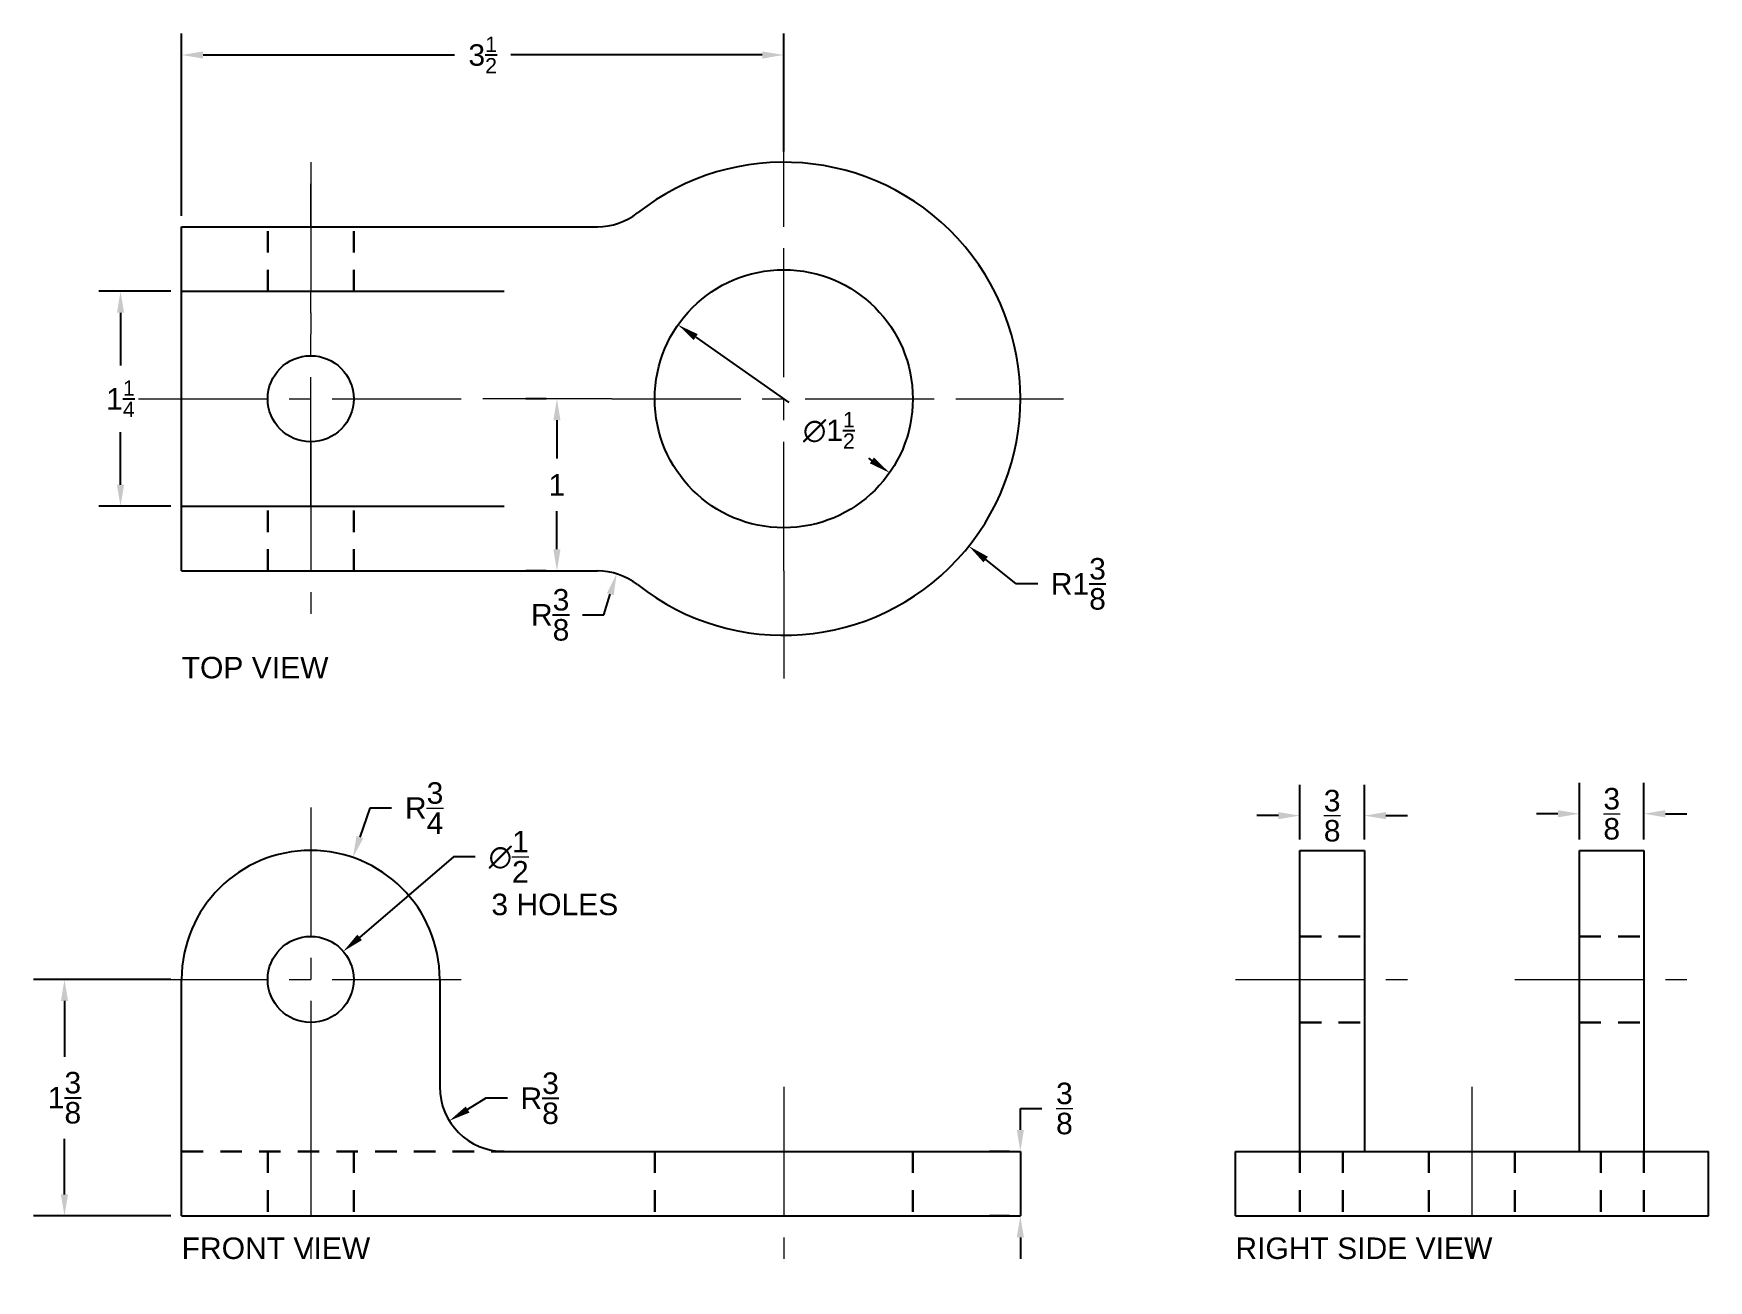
# Model space of a CAD drawing. Header units: inches. Extents: x 0.14 to 9.88, y 0.62 to 7.87.
import ezdxf

# ---------------------------------------------------------------- set-up
doc = ezdxf.new("R2010")
doc.units = ezdxf.units.IN
doc.header["$MEASUREMENT"] = 0
doc.linetypes.add('CENTER2', pattern=[1.125, 0.75, -0.125, 0.125, -0.125])
doc.linetypes.add('HIDDEN2', pattern=[0.1875, 0.125, -0.0625])
doc.layers.add('center', color=7, linetype='CENTER2', lineweight=15)
doc.layers.add('hidden', color=7, linetype='HIDDEN2', lineweight=30)
doc.styles.get("Standard").update_dxf_attribs({"font": 'arial.ttf'})
doc.dimstyles.new('AM_ANSI', dxfattribs={"dimtxt": 0.125, "dimasz": 0.125, "dimexe": 0.125, "dimexo": 0.0625, "dimgap": 0.09, "dimtad": 0, "dimtih": 1, "dimtoh": 1, "dimzin": 4, "dimdsep": 46, "dimlunit": 5, "dimtxsty": 'Standard', "dimcen": -0.09, "dimadec": 0, "dimazin": 0, "dimtp": 0.1, "dimtm": 0.1, "dimtfac": 0.71, "dimtofl": 0, "dimtmove": 0, "dimatfit": 3, "dimfxl": 1, "dimtolj": 1, "dimtzin": 7, "dimlwd": -1, "dimarcsym": 0})
doc.dimstyles.new('AM_ANSI$3', dxfattribs={"dimtxt": 0.125, "dimasz": 0.125, "dimexe": 0.125, "dimexo": 0.0625, "dimgap": 0.09, "dimtad": 0, "dimtih": 1, "dimtoh": 1, "dimzin": 4, "dimdsep": 46, "dimlunit": 5, "dimtxsty": 'Standard', "dimcen": -0.09, "dimadec": 0, "dimazin": 0, "dimtp": 0.1, "dimtm": 0.1, "dimtfac": 0.71, "dimtofl": 0, "dimtmove": 0, "dimatfit": 0, "dimfxl": 1, "dimtolj": 1, "dimtzin": 7, "dimlwd": -1, "dimarcsym": 0})
doc.dimstyles.get("Standard").update_dxf_attribs({"dimtxt": 0.125, "dimasz": 0.125, "dimexe": 0.18, "dimexo": 0.0625, "dimgap": 0.09, "dimtad": 0, "dimtih": 1, "dimtoh": 1, "dimdec": 6, "dimzin": 4, "dimdsep": 46, "dimlunit": 5, "dimtxsty": 'Standard', "dimcen": 0, "dimadec": 0, "dimazin": 0, "dimtfac": 1, "dimtdec": 6, "dimtofl": 0, "dimtmove": 0, "dimatfit": 3, "dimfxl": 1, "dimtolj": 1, "dimtzin": 0, "dimarcsym": 0})

# ---------------------------------------------------------------- blocks, each defined once
blk = doc.blocks.new('*D5')
at = {"color": 0, "linetype": 'ByBlock', "lineweight": -2, "transparency": 16777216}
for p, q in [((1, 6.8125), (1, 7.8732)), ((4.5, 7.1875), (4.5, 7.8732))]:
    blk.add_line(p, q, dxfattribs=at)
at = {"color": 0, "linetype": 'ByBlock', "transparency": 16777216}
for p, q in [((1.125, 7.7482), (2.5857, 7.7482)), ((4.375, 7.7482), (2.9143, 7.7482))]:
    blk.add_line(p, q, dxfattribs=at)
at = {"color": 0, "transparency": 16777216}
for points in [[(1.125, 7.769), (1.125, 7.7273), (1, 7.7482)], [(4.375, 7.769), (4.375, 7.7273), (4.5, 7.7482)]]:
    blk.add_solid(points, dxfattribs=at)
at = {"layer": 'Defpoints', "color": 0, "transparency": 16777216}
for p in [(4.5, 7.7482), (4.5, 7.125), (1, 6.75)]:
    blk.add_point(p, dxfattribs=at)
at = {"color": 0, "transparency": 16777216, "insert": (2.75, 7.7482), "char_height": 0.125, "attachment_point": 5}
blk.add_mtext('\\A1;3{\\H0.71x;\\S1/2;}', dxfattribs=at)
blk = doc.blocks.new('*D6')
at = {"color": 0, "linetype": 'ByBlock', "lineweight": -2, "transparency": 16777216}
for p, q in [((0.9375, 6.375), (0.5195, 6.375)), ((0.9375, 5.125), (0.5195, 5.125))]:
    blk.add_line(p, q, dxfattribs=at)
at = {"color": 0, "linetype": 'ByBlock', "transparency": 16777216}
for p, q in [((0.6445, 6.25), (0.6445, 5.9437)), ((0.6445, 5.25), (0.6445, 5.5563))]:
    blk.add_line(p, q, dxfattribs=at)
at = {"color": 0, "transparency": 16777216}
for points in [[(0.6237, 6.25), (0.6653, 6.25), (0.6445, 6.375)], [(0.6237, 5.25), (0.6653, 5.25), (0.6445, 5.125)]]:
    blk.add_solid(points, dxfattribs=at)
at = {"layer": 'Defpoints', "color": 0, "transparency": 16777216}
for p in [(0.6445, 6.375), (1, 6.375), (1, 5.125)]:
    blk.add_point(p, dxfattribs=at)
at = {"color": 0, "transparency": 16777216, "insert": (0.6445, 5.75), "char_height": 0.125, "attachment_point": 5}
blk.add_mtext('\\A1;1{\\H0.71x;\\S1/4;}', dxfattribs=at)
blk = doc.blocks.new('*D7')
at = {"color": 0, "linetype": 'ByBlock', "transparency": 16777216}
for p, q in [((3.9879, 6.1083), (4.5299, 5.7291)), ((5.0121, 5.3917), (4.9946, 5.4039))]:
    blk.add_line(p, q, dxfattribs=at)
at = {"color": 0, "transparency": 16777216}
for points in [[(3.9999, 6.1254), (3.976, 6.0912), (3.8855, 6.18)], [(5.024, 5.4088), (5.0001, 5.3746), (5.1145, 5.32)]]:
    blk.add_solid(points, dxfattribs=at)
at = {"layer": 'Defpoints', "color": 0, "transparency": 16777216}
for p in [(3.8855, 6.18), (5.1145, 5.32)]:
    blk.add_point(p, dxfattribs=at)
at = {"color": 0, "transparency": 16777216, "insert": (4.7623, 5.5665), "char_height": 0.125, "attachment_point": 5}
blk.add_mtext('\\A1;∅1{\\H0.71x;\\S1/2;}', dxfattribs=at)
blk = doc.blocks.new('*D8')
at = {"color": 0, "lineweight": -2, "transparency": 16777216}
for p, q in [((0.9375, 2.375), (0.1389, 2.375)), ((0.3189, 2.25), (0.3189, 1.926)), ((0.3189, 1.125), (0.3189, 1.449)), ((0.9375, 1), (0.1389, 1))]:
    blk.add_line(p, q, dxfattribs=at)
at = {"color": 0, "transparency": 16777216}
for points in [[(0.298, 2.25), (0.3397, 2.25), (0.3189, 2.375)], [(0.298, 1.125), (0.3397, 1.125), (0.3189, 1)]]:
    blk.add_solid(points, dxfattribs=at)
at = {"layer": 'Defpoints', "color": 0, "transparency": 16777216}
for p in [(0.3189, 2.375), (1, 2.375), (1, 1)]:
    blk.add_point(p, dxfattribs=at)
at = {"color": 0, "transparency": 16777216, "insert": (0.3189, 1.6875), "char_height": 0.125, "attachment_point": 5}
blk.add_mtext('\\A1;1{\\H1x;\\S3/8;}', dxfattribs=at)
blk = doc.blocks.new('*D9')
at = {"color": 0, "lineweight": -2, "transparency": 16777216}
for p, q in [((5.851, 4.6744), (5.6735, 4.8158)), ((5.976, 4.6744), (5.851, 4.6744))]:
    blk.add_line(p, q, dxfattribs=at)
at = {"color": 0, "transparency": 16777216}
blk.add_solid([(5.6865, 4.832), (5.6606, 4.7995), (5.5757, 4.8936)], dxfattribs=at)
at = {"layer": 'Defpoints', "color": 0, "transparency": 16777216}
for p in [(4.5, 5.75), (5.5757, 4.8936)]:
    blk.add_point(p, dxfattribs=at)
at = {"color": 0, "transparency": 16777216, "insert": (6.212, 4.6744), "char_height": 0.125, "attachment_point": 5}
blk.add_mtext('\\A1;R1{\\H1x;\\S3/8;}', dxfattribs=at)
blk = doc.blocks.new('*D12')
at = {"color": 0, "lineweight": -2, "transparency": 16777216}
for p, q in [((2.7686, 1.6844), (2.6622, 1.6188)), ((2.8936, 1.6844), (2.7686, 1.6844))]:
    blk.add_line(p, q, dxfattribs=at)
at = {"color": 0, "transparency": 16777216}
blk.add_solid([(2.6513, 1.6365), (2.6731, 1.6011), (2.5558, 1.5532)], dxfattribs=at)
at = {"layer": 'Defpoints', "color": 0, "transparency": 16777216}
for p in [(2.875, 1.75), (2.5558, 1.5532)]:
    blk.add_point(p, dxfattribs=at)
at = {"color": 0, "transparency": 16777216, "insert": (3.081, 1.6844), "char_height": 0.125, "attachment_point": 5}
blk.add_mtext('\\A1;R{\\H1x;\\S3/8;}', dxfattribs=at)
blk = doc.blocks.new('*D13')
at = {"color": 0, "lineweight": -2, "transparency": 16777216}
for p, q in [((3.4544, 4.4944), (3.4914, 4.6138)), ((3.3294, 4.4944), (3.4544, 4.4944))]:
    blk.add_line(p, q, dxfattribs=at)
at = {"color": 0, "transparency": 16777216}
blk.add_solid([(3.4715, 4.62), (3.5113, 4.6077), (3.5283, 4.7332)], dxfattribs=at)
at = {"layer": 'Defpoints', "color": 0, "transparency": 16777216}
for p in [(3.5283, 4.7332), (3.4175, 4.375)]:
    blk.add_point(p, dxfattribs=at)
at = {"color": 0, "transparency": 16777216, "insert": (3.142, 4.4944), "char_height": 0.125, "attachment_point": 5}
blk.add_mtext('\\A1;R{\\H1x;\\S3/8;}', dxfattribs=at)
blk = doc.blocks.new('*D15')
at = {"layer": 'center', "color": 0, "lineweight": -2, "transparency": 16777216}
for p, q in [((5.875, 1.5), (5.875, 1.625)), ((5.875, 1.625), (6, 1.625)), ((5.8125, 1.375), (5.695, 1.375)), ((5.8125, 1), (5.695, 1)), ((5.875, 0.875), (5.875, 0.75))]:
    blk.add_line(p, q, dxfattribs=at)
at = {"layer": 'center', "color": 0, "transparency": 16777216}
for points in [[(5.8542, 1.5), (5.8958, 1.5), (5.875, 1.375)], [(5.8542, 0.875), (5.8958, 0.875), (5.875, 1)]]:
    blk.add_solid(points, dxfattribs=at)
at = {"layer": 'Defpoints', "color": 0, "transparency": 16777216}
for p in [(5.875, 1.375), (5.875, 1.375), (5.875, 1)]:
    blk.add_point(p, dxfattribs=at)
at = {"layer": 'center', "color": 0, "transparency": 16777216, "insert": (6.1312, 1.625), "char_height": 0.125, "attachment_point": 5}
blk.add_mtext('\\A1;{\\H1x;\\S3/8;}', dxfattribs=at)
blk = doc.blocks.new('*D16')
at = {"layer": 'center', "color": 0, "lineweight": -2, "transparency": 16777216}
for p, q in [((2.5802, 3.0883), (2.0344, 2.6194)), ((2.7052, 3.0883), (2.5802, 3.0883))]:
    blk.add_line(p, q, dxfattribs=at)
at = {"layer": 'center', "color": 0, "transparency": 16777216}
blk.add_solid([(2.0209, 2.6352), (2.048, 2.6036), (1.9396, 2.5379)], dxfattribs=at)
at = {"layer": 'Defpoints', "color": 0, "transparency": 16777216}
for p in [(1.9396, 2.5379), (1.5604, 2.2121)]:
    blk.add_point(p, dxfattribs=at)
at = {"layer": 'center', "color": 0, "transparency": 16777216, "insert": (2.901, 3.0883), "char_height": 0.125, "attachment_point": 5}
blk.add_mtext('\\A1;∅{\\H1x;\\S1/2;}', dxfattribs=at)
blk = doc.blocks.new('*D17')
at = {"layer": 'center', "color": 0, "lineweight": -2, "transparency": 16777216}
for p, q in [((2.0947, 3.3711), (2.0362, 3.2019)), ((2.2197, 3.3711), (2.0947, 3.3711))]:
    blk.add_line(p, q, dxfattribs=at)
at = {"layer": 'center', "color": 0, "transparency": 16777216}
blk.add_solid([(2.0165, 3.2087), (2.0558, 3.1951), (1.9953, 3.0838)], dxfattribs=at)
at = {"layer": 'Defpoints', "color": 0, "transparency": 16777216}
for p in [(1.9953, 3.0838), (1.75, 2.375)]:
    blk.add_point(p, dxfattribs=at)
at = {"layer": 'center', "color": 0, "transparency": 16777216, "insert": (2.4095, 3.3711), "char_height": 0.125, "attachment_point": 5}
blk.add_mtext('\\A1;R{\\H1x;\\S3/4;}', dxfattribs=at)
blk = doc.blocks.new('*D18')
at = {"layer": 'center', "color": 0, "lineweight": -2, "transparency": 16777216}
for p, q in [((7.5, 3.1875), (7.5, 3.5069)), ((7.875, 3.1875), (7.875, 3.5069)), ((7.375, 3.3269), (7.25, 3.3269)), ((8, 3.3269), (8.125, 3.3269))]:
    blk.add_line(p, q, dxfattribs=at)
at = {"layer": 'center', "color": 0, "transparency": 16777216}
for points in [[(7.375, 3.3477), (7.375, 3.3061), (7.5, 3.3269)], [(8, 3.3477), (8, 3.3061), (7.875, 3.3269)]]:
    blk.add_solid(points, dxfattribs=at)
at = {"layer": 'Defpoints', "color": 0, "transparency": 16777216}
for p in [(7.875, 3.3269), (7.5, 3.125), (7.875, 3.125)]:
    blk.add_point(p, dxfattribs=at)
at = {"layer": 'center', "color": 0, "transparency": 16777216, "insert": (7.6875, 3.3269), "char_height": 0.125, "attachment_point": 5}
blk.add_mtext('\\A1;{\\H1x;\\S3/8;}', dxfattribs=at)
blk = doc.blocks.new('*D19')
at = {"layer": 'center', "color": 0, "lineweight": -2, "transparency": 16777216}
for p, q in [((9.125, 3.1875), (9.125, 3.518)), ((9.5, 3.1875), (9.5, 3.518)), ((9, 3.338), (8.875, 3.338)), ((9.625, 3.338), (9.75, 3.338))]:
    blk.add_line(p, q, dxfattribs=at)
at = {"layer": 'center', "color": 0, "transparency": 16777216}
for points in [[(9, 3.3588), (9, 3.3171), (9.125, 3.338)], [(9.625, 3.3588), (9.625, 3.3171), (9.5, 3.338)]]:
    blk.add_solid(points, dxfattribs=at)
at = {"layer": 'Defpoints', "color": 0, "transparency": 16777216}
for p in [(9.5, 3.338), (9.125, 3.125), (9.5, 3.125)]:
    blk.add_point(p, dxfattribs=at)
at = {"layer": 'center', "color": 0, "transparency": 16777216, "insert": (9.3125, 3.338), "char_height": 0.125, "attachment_point": 5}
blk.add_mtext('\\A1;{\\H1x;\\S3/8;}', dxfattribs=at)
blk = doc.blocks.new('*D20')
at = {"layer": 'center', "color": 0, "lineweight": -2, "transparency": 16777216}
for p, q in [((3.1188, 5.75), (3.0013, 5.75)), ((3.1813, 5.625), (3.1813, 5.4028)), ((3.1813, 4.875), (3.1813, 5.0972)), ((3.1188, 4.75), (3.0013, 4.75))]:
    blk.add_line(p, q, dxfattribs=at)
at = {"layer": 'center', "color": 0, "transparency": 16777216}
for points in [[(3.1604, 5.625), (3.2021, 5.625), (3.1813, 5.75)], [(3.1604, 4.875), (3.2021, 4.875), (3.1813, 4.75)]]:
    blk.add_solid(points, dxfattribs=at)
at = {"layer": 'Defpoints', "color": 0, "transparency": 16777216}
for p in [(3.1813, 5.75), (3.1813, 5.75), (3.1813, 4.75)]:
    blk.add_point(p, dxfattribs=at)
at = {"layer": 'center', "color": 0, "transparency": 16777216, "insert": (3.1813, 5.25), "char_height": 0.125, "attachment_point": 5}
blk.add_mtext('\\A1;1', dxfattribs=at)

msp = doc.modelspace()

# ---------------------------------------------------------------- linework, layer by layer
for p, q in [((1, 4.75), (1, 6.75)), ((1, 6.75), (3.4174682, 6.75)), ((1, 6.375), (2.875, 6.375)), ((1, 5.125), (2.875, 5.125)), ((1, 4.75), (3.4174682, 4.75)), ((7.5, 1.375), (7.5, 3.125)), ((7.5, 3.125), (7.875, 3.125)), ((7.875, 3.125), (7.875, 1.375)), ((9.125, 1.375), (9.125, 3.125)), ((9.125, 3.125), (9.5, 3.125)), ((9.5, 3.125), (9.5, 1.375)), ((1, 1), (1, 2.375)), ((2.5, 2.375), (2.5, 1.75)), ((2.875, 1.375), (5.875, 1.375)), ((5.875, 1.375), (5.875, 1)), ((7.125, 1), (7.125, 1.375)), ((7.125, 1.375), (9.875, 1.375)), ((9.875, 1), (9.875, 1.375)), ((1, 1), (5.875, 1)), ((7.125, 1), (9.875, 1))]:
    msp.add_line(p, q)
for centre, radius in [((4.5, 5.75), 0.75), ((1.75, 5.75), 0.25), ((1.75, 2.375), 0.25)]:
    msp.add_circle(centre, radius)
for centre, radius, start, end in [((4.5, 5.75), 1.375, 231.7867893, 128.2132107), ((3.4174682, 7.125), 0.375, 270, 308.2132107), ((3.4174682, 4.375), 0.375, 51.7867893, 90), ((1.75, 2.375), 0.75, 0, 180), ((2.875, 1.75), 0.375, 180, 270)]:
    msp.add_arc(centre, radius, start, end)
at = {"layer": 'center'}
for p, q in [((4.5, 6.75), (4.5, 7.375)), ((1.75, 7.125), (1.75, 6)), ((1.75, 6.75), (1.75, 7)), ((4.5, 4.75), (4.5, 6.75)), ((1.75, 5.125), (1.75, 6.375)), ((0.75, 5.75), (2.75, 5.75)), ((3.5, 5.75), (2.75, 5.75)), ((3.5, 5.75), (5.5, 5.75)), ((5.5, 5.75), (6.125, 5.75)), ((1.75, 5.5), (1.75, 4.375)), ((4.5, 4.75), (4.5, 4.125)), ((1.75, 3.375), (1.75, 1.375)), ((0.75, 2.375), (2.75, 2.375)), ((7.125, 2.375), (8.25, 2.375)), ((8.75, 2.375), (9.875, 2.375)), ((1.75, 1.75), (1.75, 0.625)), ((4.5, 1.75), (4.5, 0.625)), ((8.5, 1.75), (8.5, 0.625))]:
    msp.add_line(p, q, dxfattribs=at)
at = {"layer": 'hidden'}
for p, q in [((1.5, 6.375), (1.5, 6.75)), ((2, 6.375), (2, 6.75)), ((1.5, 4.75), (1.5, 5.125)), ((2, 4.75), (2, 5.125)), ((7.5, 2.625), (7.875, 2.625)), ((9.125, 2.625), (9.5, 2.625)), ((7.5, 2.125), (7.875, 2.125)), ((9.125, 2.125), (9.5, 2.125)), ((1, 1.375), (2.875, 1.375)), ((1.5, 1.375), (1.5, 1)), ((2, 1.375), (2, 1)), ((3.75, 1.375), (3.75, 1)), ((5.25, 1.375), (5.25, 1)), ((7.5, 1.375), (7.5, 1)), ((7.75, 1.375), (7.75, 1)), ((8.25, 1.375), (8.25, 1)), ((8.75, 1.375), (8.75, 1)), ((9.25, 1.375), (9.25, 1)), ((9.5, 1.375), (9.5, 1))]:
    msp.add_line(p, q, dxfattribs=at)

# ---------------------------------------------------------------- texts
at = {"layer": 'center'}
for s, p in [('TOP VIEW', (1, 4.125)), ('3 HOLES', (2.8003022, 2.7484164)), ('FRONT VIEW', (1, 0.75)), ('RIGHT SIDE VIEW', (7.125, 0.75))]:
    msp.add_text(s, height=0.125, dxfattribs=at).set_placement(p)

# ---------------------------------------------------------------- dimensions: what is measured, and where the dimension line sits
dim = msp.add_linear_dim(base=(4.5, 7.7481629), p1=(1, 6.75), p2=(4.5, 7.125), dimstyle='AM_ANSI')
dim.commit()
dim.dimension.update_dxf_attribs({"geometry": '*D5', "text_midpoint": (2.75, 7.7481629)})
for base, p1, p2, dimstyle, picture, middle in [((0.6445129, 6.375), (1, 5.125), (1, 6.375), 'AM_ANSI', '*D6', (0.6445129, 5.75)), ((0.3188735, 2.375), (1, 1), (1, 2.375), 'Standard', '*D8', (0.3188735, 1.6875))]:
    dim = msp.add_linear_dim(base=base, p1=p1, p2=p2, angle=90, dimstyle=dimstyle)
    dim.commit()
    dim.dimension.update_dxf_attribs({"geometry": picture, "text_midpoint": middle})
dim = msp.add_diameter_dim_2p(p1=(3.8854923, 6.1799771), p2=(5.1145077, 5.3200229), dimstyle='AM_ANSI$3')
dim.commit()
dim.dimension.update_dxf_attribs({"geometry": '*D7', "text_midpoint": (4.7622667, 5.5664894), "dimtype": 163})
for center, mpoint, picture, middle in [((4.5, 5.75), (5.5757376, 4.8936043), '*D9', (6.2119775, 4.674432)), ((3.4174682, 4.375), (3.5283317, 4.7332378), '*D13', (3.1420489, 4.4944126)), ((2.875, 1.75), (2.5557954, 1.553192), '*D12', (3.0809723, 1.6843973))]:
    dim = msp.add_radius_dim(center=center, mpoint=mpoint, dimstyle='Standard')
    dim.commit()
    dim.dimension.update_dxf_attribs({"geometry": picture, "text_midpoint": middle, "dimtype": 164})
for base, p1, p2, picture, middle in [((3.1812707, 5.75), (3.1812707, 4.75), (3.1812707, 5.75), '*D20', (3.1812707, 5.25)), ((5.875, 1.375), (5.875, 1), (5.875, 1.375), '*D15', (6.1311835, 1.625))]:
    dim = msp.add_linear_dim(base=base, p1=p1, p2=p2, angle=90, dimstyle='Standard', dxfattribs=at)
    dim.commit()
    dim.dimension.update_dxf_attribs({"geometry": picture, "text_midpoint": middle})
dim = msp.add_radius_dim(center=(1.75, 2.375), mpoint=(1.995273, 3.0837603), dimstyle='Standard', dxfattribs=at)
dim.commit()
dim.dimension.update_dxf_attribs({"geometry": '*D17', "text_midpoint": (2.4094718, 3.3711029), "dimtype": 164})
for base, p1, p2, picture, middle in [((7.875, 3.326909), (7.5, 3.125), (7.875, 3.125), '*D18', (7.6875, 3.326909)), ((9.5, 3.3379574), (9.125, 3.125), (9.5, 3.125), '*D19', (9.3125, 3.3379574))]:
    dim = msp.add_linear_dim(base=base, p1=p1, p2=p2, dimstyle='Standard', dxfattribs=at)
    dim.commit()
    dim.dimension.update_dxf_attribs({"geometry": picture, "text_midpoint": middle})
dim = msp.add_diameter_dim_2p(p1=(1.5603685, 2.2120893), p2=(1.9396315, 2.5379107), dimstyle='Standard', dxfattribs=at)
dim.commit()
dim.dimension.update_dxf_attribs({"geometry": '*D16', "text_midpoint": (2.9010121, 3.0882514), "dimtype": 163})

doc.saveas('drawing.dxf')
